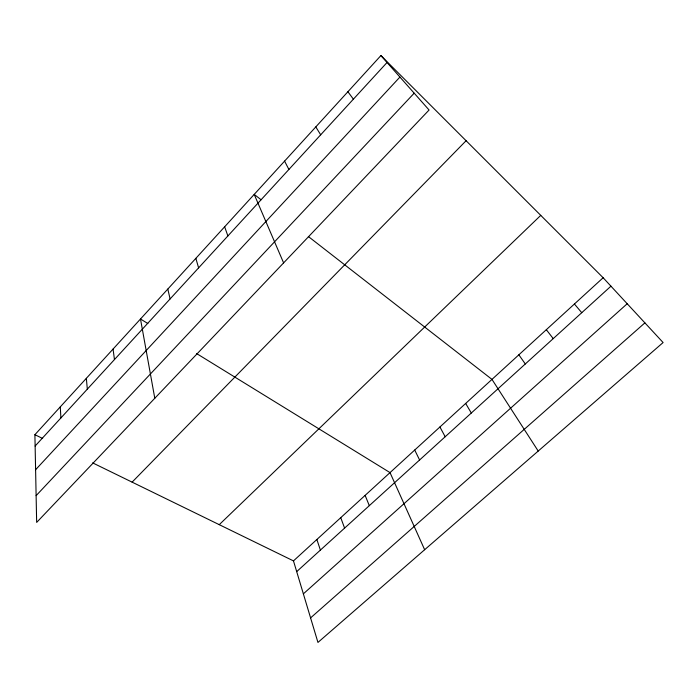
<?xml version="1.0" encoding="UTF-8"?>
<svg xmlns="http://www.w3.org/2000/svg" width="698" height="698" viewBox="0 0 698 698"><rect width="100%" height="100%" fill="white"/><g stroke="black" fill="none" stroke-linecap="round" stroke-linejoin="round"><path stroke-width="1.05" d="M380.916 55.57L429.078 110.014L36.654 522.418L34.9 434.697L380.916 55.57L603.142 277.743L663.1 342.544L317.948 642.43L293.474 560.895L92.66 462.887M35.127 446.039L387.041 62.488M35.598 469.728L399.928 77.059M36.121 495.65L414.184 93.174M132.114 482.144L466.098 140.726M219.251 524.669L540.758 215.368M293.474 560.895L603.142 277.743M296.694 571.618L610.951 286.18M303.368 593.85L627.197 303.743M310.584 617.896L644.9 322.869M34.9 434.697L42.665 438.484M147.836 323.523L140.49 319.003L154.79 398.27M196.635 353.572L390.025 472.607L424.646 549.719M261.078 199.741L254.212 194.402L283.606 262.893M308.359 236.526L491.977 379.398L538.21 451.056M574.419 304.005L581.757 312.695M546.325 329.692L553.217 338.617M347.901 91.743L353.389 99.168M518.85 354.811L525.306 363.963M315.801 126.914L320.687 134.81M465.671 403.444L471.307 413.015M439.923 426.993L445.184 436.747M284.583 161.116L288.893 169.457M414.708 450.036L419.603 459.982M365.124 495.379L369.312 505.657M340.746 517.672L344.594 528.116M224.643 226.798L227.888 235.95M316.866 539.51L320.399 550.094M195.85 258.339L198.607 267.866M167.817 289.068L170.094 298.936M113.059 349.061L114.463 359.566M86.334 378.342L87.329 389.144M60.29 406.873L60.892 417.962"/></g></svg>
